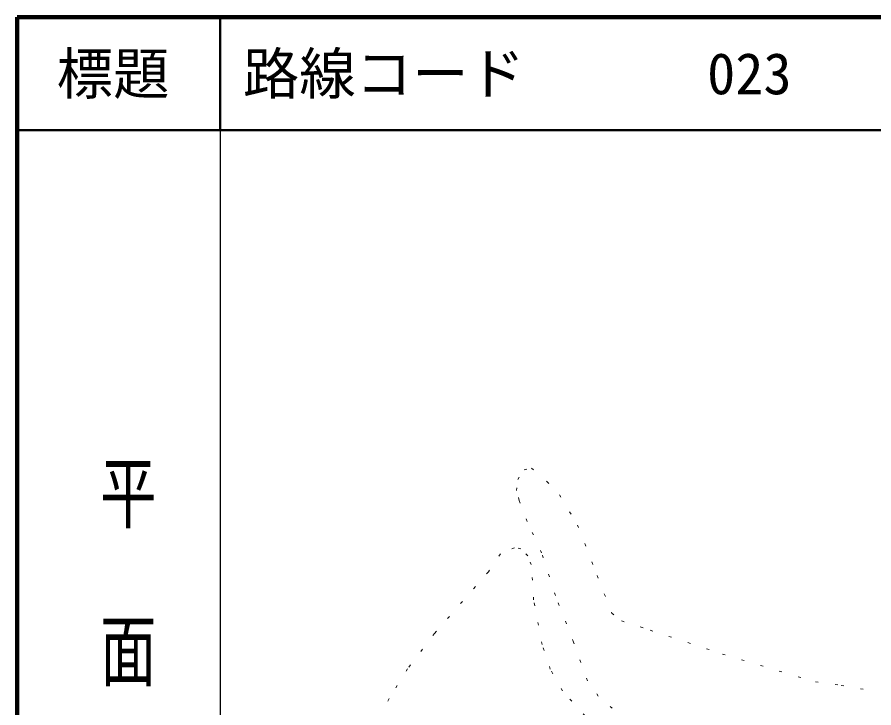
# Model space of a CAD drawing. Units: millimetres, scale not verified. Extents: x 40000 to 680000, y 20000 to 380000.
# Drawn here: x 40000 to 115918, y 318822 to 380000 of the extents above; entities that cross this region are included whole.
import ezdxf
from ezdxf.enums import TextEntityAlignment as Align

# ---------------------------------------------------------------- set-up
doc = ezdxf.new("R2010")
doc.units = ezdxf.units.MM
doc.header["$LTSCALE"] = 1000
doc.linetypes.add('DOTTED', pattern=[1.75, 0.25, -1.5])
for name, color, linetype, lineweight in [('M-BGD', 7, 'Continuous', 13), ('M-TTL', 2, 'Continuous', 140), ('M-TTL-BAND', 7, 'Continuous', 25), ('M-TTL-LINE', 7, 'Continuous', 50)]:
    doc.layers.add(name, color=color, linetype=linetype, lineweight=lineweight)
doc.layers.add('M-TTL-TXT', color=7, linetype='Continuous')
doc.styles.add('@ＭＳ ゴシック', font='')
doc.styles.add('ＭＳ ゴシック', font='')
doc.styles.get('@ＭＳ ゴシック').set_extended_font_data('@MS Gothic')
doc.styles.get('ＭＳ ゴシック').set_extended_font_data('MS Gothic')

msp = doc.modelspace()

# ---------------------------------------------------------------- linework, layer by layer
at = {"layer": 'M-BGD', "linetype": 'DOTTED'}
for points in [[(95391, 316504), (91501, 319856), (90554, 321203), (89298, 324635), (87709, 328770), (86478, 332546), (85193, 335328), (84482, 337200), (84236, 338074), (84357, 339051), (84917, 339910), (85575, 340055), (86934, 338885), (88056, 337690), (89665, 335015), (91399, 330547), (92693, 327218), (93558, 326523), (96097, 325706), (102504, 323587), (110749, 321124), (113007, 320814), (116045, 320290)], [(91500, 316816), (88334, 320324), (87244, 322241), (86519, 324425), (85770, 328377), (85564, 331508), (85257, 332274), (84648, 332915), (84077, 333008), (82827, 332472), (81764, 330874), (76981, 325416), (74599, 322285), (72965, 319644), (72227, 318031)]]:
    msp.add_lwpolyline(points, dxfattribs=at)
at = {"layer": 'M-TTL'}
for p, q in [((40000, 380000), (40000, 20000)), ((680000, 380000), (40000, 380000))]:
    msp.add_line(p, q, dxfattribs=at)
at = {"layer": 'M-TTL-BAND'}
msp.add_line((58000, 370000), (58000, 20000), dxfattribs=at)
at = {"layer": 'M-TTL-LINE'}
for p, q in [((58000, 380000), (58000, 370000)), ((40000, 370000), (680000, 370000))]:
    msp.add_line(p, q, dxfattribs=at)

# ---------------------------------------------------------------- texts
at = {"layer": 'M-TTL-BAND', "style": '@ＭＳ ゴシック', "width": 1.4}
msp.add_text('平  面  図', height=3666, rotation=270, dxfattribs=at).set_placement((49777, 306475), align=Align.MIDDLE_RIGHT)
at = {"layer": 'M-TTL-TXT', "style": 'ＭＳ ゴシック'}
msp.add_text('標題', height=3666, dxfattribs=at).set_placement((48500, 375000), align=Align.MIDDLE_CENTER)
for s, p in [('路線コード', (60000, 375000)), ('023', (101142, 375000))]:
    msp.add_text(s, height=3666, dxfattribs=at).set_placement(p, align=Align.MIDDLE_LEFT)

doc.saveas('drawing.dxf')
